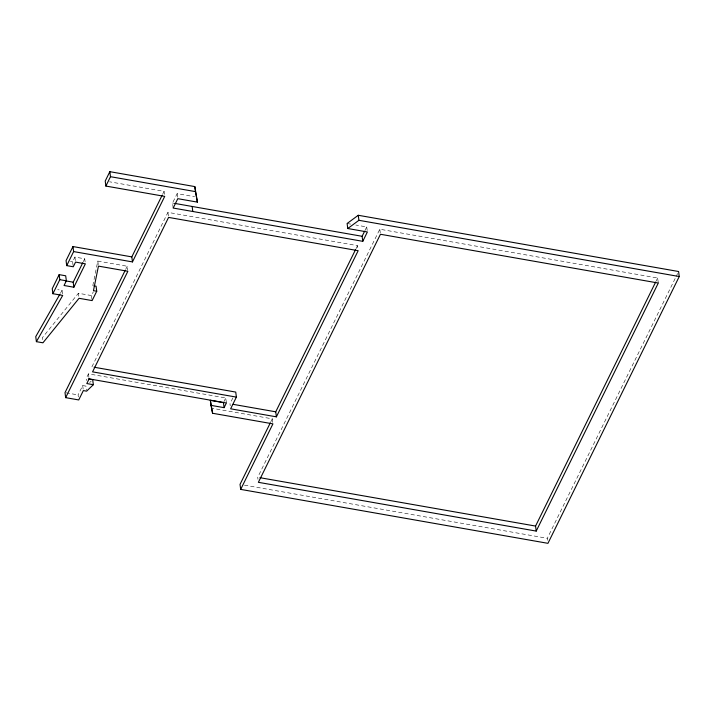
<?xml version="1.0" encoding="UTF-8"?>
<svg xmlns="http://www.w3.org/2000/svg" width="715" height="715" viewBox="0 0 715 715"><rect width="100%" height="100%" fill="white"/><g stroke="black" fill="none" stroke-linecap="round" stroke-linejoin="round"><path stroke-width="0.54" stroke-dasharray="3.58 2.68" d="M92.807 285.634L97.794 261.082L127.207 266.248L127.735 270.27M73.127 265.766L72.608 261.753L74.905 257.069L84.719 258.794L85.371 263.817M83.28 261.717L84.719 258.794M91.994 299.594L91.475 295.572L93.316 291.827M125.742 269.233L127.207 266.248M162.6 194.337L164.066 191.361L109.583 181.798M78.355 396.932L78.087 394.921L82.699 385.555L85.97 386.136L86.488 390.149M226.396 402.983L225.743 397.96L88.454 373.856L86.149 378.539L86.417 380.55M91.913 366.84L167.927 212.382L357.518 245.656L358.036 249.678M173.182 208.047L172.53 203.015L177.141 193.658L194.569 196.714M223.902 401.705L225.743 397.96M232.858 397.933L229.98 403.787L230.239 405.798M270.815 421.814L272.281 418.838L211.935 408.247M356.034 248.659L357.518 245.656M364.882 230.686L366.724 226.941L355.829 225.028M658.3 283.033L657.648 278.01L379.799 229.229L257.722 477.298L257.981 479.309M656.173 281.004L657.648 278.01M547.556 540.317L547.297 538.306L675.648 277.509M676.14 276.508L677.614 273.514M60.409 293.293L62.053 290.406L57.692 289.638M91.475 295.572L78.4 293.275L42.283 337.784L42.936 342.807M89.706 382.552L91.198 381.113M347.115 223.491L351.476 224.26M172.53 203.015L174.71 203.4M70.427 261.368L72.608 261.753M66.102 392.812L78.087 394.921M244.423 485.136L547.297 538.306M379.799 229.229L380.452 234.261M366.724 226.941L367.251 230.954M272.281 418.838L272.808 422.86M177.141 193.658L177.794 198.681M167.927 212.382L168.579 217.405M164.066 191.361L164.459 194.373M97.794 261.082L98.447 266.114M74.905 257.069L75.558 262.092M78.4 293.275L78.793 296.287M88.454 373.856L88.982 377.878M82.699 385.555L83.351 390.578M62.053 290.406L62.706 295.429"/><path stroke-width="1.07" d="M72.975 246.559L73.627 251.582L132.472 261.913L131.819 256.891L72.975 246.559L66.066 260.6L66.718 265.623L73.261 266.775L75.558 262.092L85.371 263.817L73.851 287.216L64.046 285.5L66.352 280.816L65.7 275.793L59.157 274.64L52.249 288.681L52.901 293.713L62.706 295.429L36.402 341.663L42.936 342.807L79.052 298.298L92.128 300.595L96.731 291.237L96.078 286.206L93.897 285.83M270.333 422.806L240.034 484.368L240.687 489.391L547.949 543.328L679.25 276.535L678.598 271.512L358.26 215.278L347.115 223.491L347.767 228.523L367.385 231.964L362.773 241.321L173.182 208.047L177.794 198.681L197.403 202.122L194.82 186.588L109.833 171.672L105.23 181.038L105.883 186.061L164.718 196.384L132.472 261.913M52.901 293.713L59.81 279.672L59.157 274.64M66.718 265.623L73.627 251.582M105.883 186.061L110.485 176.694L109.833 171.672M73.851 287.216L73.198 282.193L82.797 262.691M125.25 270.234L65.011 392.624L65.664 397.647L78.739 399.944L83.351 390.578L86.622 391.159L93.343 384.706L92.691 379.683L88.329 378.923M131.819 256.891L162.108 195.338M65.664 397.647L127.86 271.271L98.447 266.114L93.459 290.656L96.731 291.237M224.09 407.657L223.438 402.634L210.362 400.337L211.014 405.369L224.09 407.657L226.396 402.983L89.107 378.879L86.801 383.562L93.343 384.706M236.388 397.111L230.632 408.81L276.392 416.845L358.17 250.688L168.579 217.405L92.566 371.863L236.388 397.111L235.736 392.079L94.103 367.224M276.392 416.845L275.74 411.813L355.543 249.66M362.773 241.321L362.121 236.299L364.427 231.615M240.687 489.391L272.933 423.861L212.587 413.27L211.014 405.369M536.214 531.093L658.3 283.033L380.452 234.261L258.374 482.321L536.214 531.093L535.562 526.07L655.682 282.005M59.863 294.258L35.75 336.64L36.402 341.663M347.767 228.523L358.912 220.309L679.25 276.535M110.485 176.694L195.472 191.62L197.403 202.122M174.71 203.4L362.121 236.299M59.81 279.672L66.352 280.816M65.574 280.852L73.198 282.193M233.242 404.359L275.74 411.813M259.911 477.683L535.562 526.07M210.362 400.337L212.587 413.27M358.26 215.278L358.912 220.309M194.82 186.588L195.472 191.62M192.147 206.465L192.8 211.488"/></g></svg>
